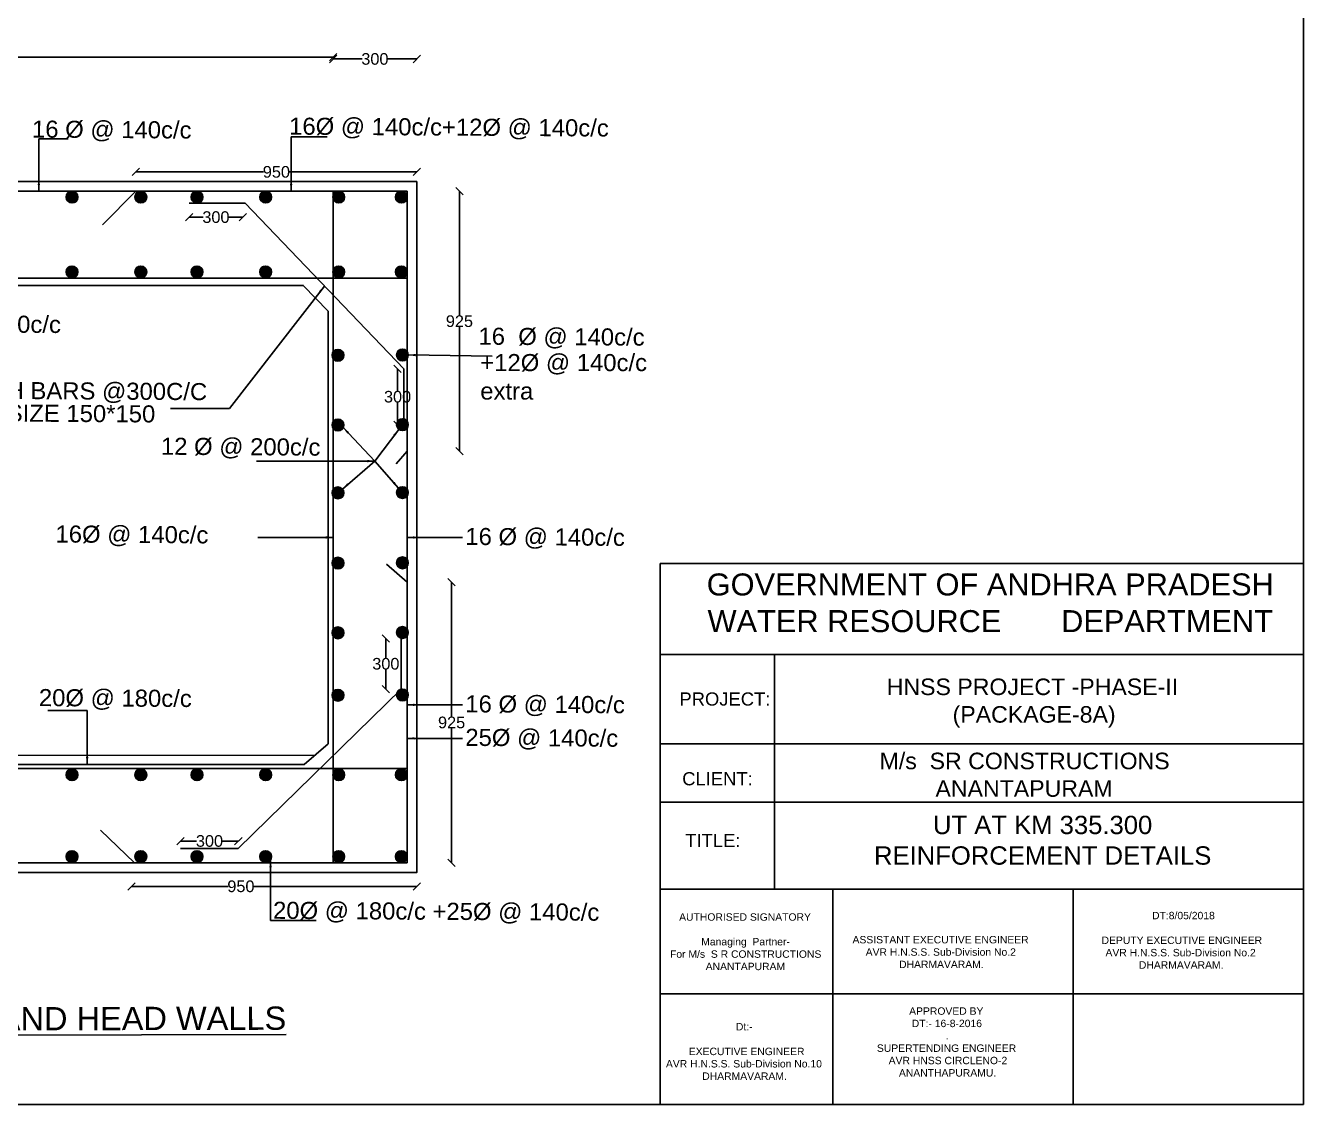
# Model space of a CAD drawing. Header units: millimetres. Extents: x 5124 to 3717425, y 2311 to 45959852.
# Drawn here: x 3700705 to 3717166, y 45932051 to 45945952 of the extents above; entities that cross this region are included whole.
import ezdxf

# ---------------------------------------------------------------- set-up
doc = ezdxf.new("R2010")
doc.units = ezdxf.units.MM
doc.header["$MEASUREMENT"] = 0
for name, color, linetype in [('DIMENSION', 7, 'Continuous'), ('DRAWING', 7, 'Continuous'), ('TEXT', 7, 'Continuous')]:
    doc.layers.add(name, color=color, linetype=linetype)
doc.styles.get("Standard").update_dxf_attribs({"font": 'arial.ttf', "height": 150})
doc.dimstyles.get("Standard").update_dxf_attribs({"dimtxt": 200, "dimasz": 110, "dimexe": 0.18, "dimexo": 0.0625, "dimgap": 0.09, "dimtad": 0, "dimtih": 1, "dimtoh": 1, "dimdec": 0, "dimzin": 0, "dimdsep": 46, "dimtxsty": 'Standard', "dimblk": 'OBLIQUE', "dimcen": 0.09, "dimse1": 1, "dimse2": 1, "dimadec": 0, "dimazin": 0, "dimtfac": 1, "dimtdec": 0, "dimtofl": 0, "dimtmove": 0, "dimatfit": 3, "dimfxl": 1, "dimtolj": 1, "dimtzin": 0, "dimarcsym": 0})

# ---------------------------------------------------------------- blocks, each defined once
blk = doc.blocks.new('_Oblique')
at = {"color": 0, "linetype": 'ByBlock', "lineweight": -2}
blk.add_line((-0.5, -0.5), (0.5, 0.5), dxfattribs=at)
blk = doc.blocks.new('*D103')
at = {"layer": 'Defpoints', "color": 0, "transparency": 16777216}
for p in [(3704667, 45945545), (3695924, 45943778), (3704667, 45943817)]:
    blk.add_point(p, dxfattribs=at)
at = {"layer": 'DIMENSION', "color": 0, "lineweight": -2, "transparency": 16777216}
for p, q in [((3695924, 45945545), (3700070, 45945545)), ((3704667, 45945545), (3700520, 45945545))]:
    blk.add_line(p, q, dxfattribs=at)
at = {"layer": 'DIMENSION', "color": 0, "lineweight": -2, "transparency": 16777216, "xscale": 95, "yscale": 95, "zscale": 95, "rotation": 180}
blk.add_blockref('_Oblique', (3695924, 45945545), dxfattribs=at)
at = {"layer": 'DIMENSION', "color": 0, "lineweight": -2, "transparency": 16777216, "xscale": 95, "yscale": 95, "zscale": 95}
blk.add_blockref('_Oblique', (3704667, 45945545), dxfattribs=at)
at = {"layer": 'DIMENSION', "color": 0, "transparency": 16777216, "insert": (3700295, 45945545), "char_height": 150, "attachment_point": 5}
blk.add_mtext('\\A1;2500', dxfattribs=at)
blk = doc.blocks.new('*D104')
at = {"layer": 'Defpoints', "color": 0, "transparency": 16777216}
for p in [(3705744, 45957581), (3705744, 45945521), (3704667, 45943817)]:
    blk.add_point(p, dxfattribs=at)
at = {"layer": 'DIMENSION', "color": 0, "lineweight": -2, "transparency": 16777216}
for p, q in [((3704667, 45945521), (3705040, 45945521)), ((3705744, 45945521), (3705371, 45945521))]:
    blk.add_line(p, q, dxfattribs=at)
at = {"layer": 'DIMENSION', "color": 0, "lineweight": -2, "transparency": 16777216, "xscale": 95, "yscale": 95, "zscale": 95, "rotation": 180}
blk.add_blockref('_Oblique', (3704667, 45945521), dxfattribs=at)
at = {"layer": 'DIMENSION', "color": 0, "lineweight": -2, "transparency": 16777216, "xscale": 95, "yscale": 95, "zscale": 95}
blk.add_blockref('_Oblique', (3705744, 45945521), dxfattribs=at)
at = {"layer": 'DIMENSION', "color": 0, "transparency": 16777216, "insert": (3705205, 45945521), "char_height": 150, "attachment_point": 5}
blk.add_mtext('\\A1;300', dxfattribs=at)
blk = doc.blocks.new('*D117')
at = {"layer": 'Defpoints', "color": 0, "transparency": 16777216}
for p in [(3702811, 45943663), (3703503, 45943663), (3703503, 45943483)]:
    blk.add_point(p, dxfattribs=at)
at = {"layer": 'DIMENSION', "color": 0, "lineweight": -2, "transparency": 16777216}
for p, q in [((3702811, 45943483), (3702991, 45943483)), ((3703503, 45943483), (3703322, 45943483))]:
    blk.add_line(p, q, dxfattribs=at)
at = {"layer": 'DIMENSION', "color": 0, "lineweight": -2, "transparency": 16777216, "xscale": 95, "yscale": 95, "zscale": 95, "rotation": 180}
blk.add_blockref('_Oblique', (3702811, 45943483), dxfattribs=at)
at = {"layer": 'DIMENSION', "color": 0, "lineweight": -2, "transparency": 16777216, "xscale": 95, "yscale": 95, "zscale": 95}
blk.add_blockref('_Oblique', (3703503, 45943483), dxfattribs=at)
at = {"layer": 'DIMENSION', "color": 0, "transparency": 16777216, "insert": (3703157, 45943483), "char_height": 150, "attachment_point": 5}
blk.add_mtext('\\A1;300', dxfattribs=at)
blk = doc.blocks.new('*D118')
at = {"layer": 'Defpoints', "color": 0, "transparency": 16777216}
for p in [(3705744, 45944066), (3702127, 45943817), (3705744, 45943741)]:
    blk.add_point(p, dxfattribs=at)
at = {"layer": 'DIMENSION', "color": 0, "lineweight": -2, "transparency": 16777216}
for p, q in [((3702127, 45944066), (3703770, 45944066)), ((3705744, 45944066), (3704101, 45944066))]:
    blk.add_line(p, q, dxfattribs=at)
at = {"layer": 'DIMENSION', "color": 0, "lineweight": -2, "transparency": 16777216, "xscale": 95, "yscale": 95, "zscale": 95, "rotation": 180}
blk.add_blockref('_Oblique', (3702127, 45944066), dxfattribs=at)
at = {"layer": 'DIMENSION', "color": 0, "lineweight": -2, "transparency": 16777216, "xscale": 95, "yscale": 95, "zscale": 95}
blk.add_blockref('_Oblique', (3705744, 45944066), dxfattribs=at)
at = {"layer": 'DIMENSION', "color": 0, "transparency": 16777216, "insert": (3703936, 45944066), "char_height": 150, "attachment_point": 5}
blk.add_mtext('\\A1;950', dxfattribs=at)
blk = doc.blocks.new('*D119')
at = {"layer": 'Defpoints', "color": 0, "transparency": 16777216}
for p in [(3705577, 45941529), (3705497, 45940809), (3705560, 45940809)]:
    blk.add_point(p, dxfattribs=at)
at = {"layer": 'DIMENSION', "color": 0, "lineweight": -2, "transparency": 16777216}
for p, q in [((3705497, 45941529), (3705497, 45941246)), ((3705497, 45940809), (3705497, 45941092))]:
    blk.add_line(p, q, dxfattribs=at)
at = {"layer": 'DIMENSION', "color": 0, "lineweight": -2, "transparency": 16777216, "xscale": 95, "yscale": 95, "zscale": 95}
for p, rotation in [((3705497, 45941529), 90), ((3705497, 45940809), 270)]:
    blk.add_blockref('_Oblique', p, dxfattribs=dict(at, rotation=rotation))
at = {"layer": 'DIMENSION', "color": 0, "transparency": 16777216, "insert": (3705497, 45941169), "char_height": 150, "attachment_point": 5}
blk.add_mtext('\\A1;300', dxfattribs=at)
blk = doc.blocks.new('*D120')
at = {"layer": 'Defpoints', "color": 0, "transparency": 16777216}
for p in [(3705346, 45938056), (3705560, 45938056), (3705545, 45937400)]:
    blk.add_point(p, dxfattribs=at)
at = {"layer": 'DIMENSION', "color": 0, "lineweight": -2, "transparency": 16777216}
for p, q in [((3705346, 45938056), (3705346, 45937805)), ((3705346, 45937400), (3705346, 45937651))]:
    blk.add_line(p, q, dxfattribs=at)
at = {"layer": 'DIMENSION', "color": 0, "lineweight": -2, "transparency": 16777216, "xscale": 95, "yscale": 95, "zscale": 95}
for p, rotation in [((3705346, 45938056), 90), ((3705346, 45937400), 270)]:
    blk.add_blockref('_Oblique', p, dxfattribs=dict(at, rotation=rotation))
at = {"layer": 'DIMENSION', "color": 0, "transparency": 16777216, "insert": (3705346, 45937728), "char_height": 150, "attachment_point": 5}
blk.add_mtext('\\A1;300', dxfattribs=at)
blk = doc.blocks.new('*D121')
at = {"layer": 'Defpoints', "color": 0, "transparency": 16777216}
for p in [(3702702, 45935445), (3702702, 45935349), (3703446, 45935349)]:
    blk.add_point(p, dxfattribs=at)
at = {"layer": 'DIMENSION', "color": 0, "lineweight": -2, "transparency": 16777216}
for p, q in [((3702702, 45935445), (3702908, 45935445)), ((3703446, 45935445), (3703239, 45935445))]:
    blk.add_line(p, q, dxfattribs=at)
at = {"layer": 'DIMENSION', "color": 0, "lineweight": -2, "transparency": 16777216, "xscale": 95, "yscale": 95, "zscale": 95, "rotation": 180}
blk.add_blockref('_Oblique', (3702702, 45935445), dxfattribs=at)
at = {"layer": 'DIMENSION', "color": 0, "lineweight": -2, "transparency": 16777216, "xscale": 95, "yscale": 95, "zscale": 95}
blk.add_blockref('_Oblique', (3703446, 45935445), dxfattribs=at)
at = {"layer": 'DIMENSION', "color": 0, "transparency": 16777216, "insert": (3703074, 45935445), "char_height": 150, "attachment_point": 5}
blk.add_mtext('\\A1;300', dxfattribs=at)
blk = doc.blocks.new('*D122')
at = {"layer": 'Defpoints', "color": 0, "transparency": 16777216}
for p in [(3702068, 45935165), (3705744, 45935040), (3705744, 45934861)]:
    blk.add_point(p, dxfattribs=at)
at = {"layer": 'DIMENSION', "color": 0, "lineweight": -2, "transparency": 16777216}
for p, q in [((3702068, 45934861), (3703313, 45934861)), ((3705744, 45934861), (3703645, 45934861))]:
    blk.add_line(p, q, dxfattribs=at)
at = {"layer": 'DIMENSION', "color": 0, "lineweight": -2, "transparency": 16777216, "xscale": 95, "yscale": 95, "zscale": 95, "rotation": 180}
blk.add_blockref('_Oblique', (3702068, 45934861), dxfattribs=at)
at = {"layer": 'DIMENSION', "color": 0, "lineweight": -2, "transparency": 16777216, "xscale": 95, "yscale": 95, "zscale": 95}
blk.add_blockref('_Oblique', (3705744, 45934861), dxfattribs=at)
at = {"layer": 'DIMENSION', "color": 0, "transparency": 16777216, "insert": (3703479, 45934861), "char_height": 150, "attachment_point": 5}
blk.add_mtext('\\A1;950', dxfattribs=at)
blk = doc.blocks.new('*D130')
at = {"layer": 'Defpoints', "color": 0, "transparency": 16777216}
for p in [(3705619, 45938779), (3706193, 45938779), (3705619, 45935165)]:
    blk.add_point(p, dxfattribs=at)
at = {"layer": 'DRAWING', "color": 0, "lineweight": -2, "transparency": 16777216}
for p, q in [((3706193, 45938779), (3706193, 45937049)), ((3706193, 45935165), (3706193, 45936895))]:
    blk.add_line(p, q, dxfattribs=at)
at = {"layer": 'DRAWING', "color": 0, "lineweight": -2, "transparency": 16777216, "xscale": 95, "yscale": 95, "zscale": 95}
for p, rotation in [((3706193, 45938779), 90), ((3706193, 45935165), 270)]:
    blk.add_blockref('_Oblique', p, dxfattribs=dict(at, rotation=rotation))
at = {"layer": 'DRAWING', "color": 0, "transparency": 16777216, "insert": (3706193, 45936972), "char_height": 150, "attachment_point": 5}
blk.add_mtext('\\A1;925', dxfattribs=at)
blk = doc.blocks.new('*D131')
at = {"layer": 'Defpoints', "color": 0, "transparency": 16777216}
for p in [(3705619, 45943817), (3705619, 45940467), (3706294, 45940467)]:
    blk.add_point(p, dxfattribs=at)
at = {"layer": 'DRAWING', "color": 0, "lineweight": -2, "transparency": 16777216}
for p, q in [((3706294, 45943817), (3706294, 45942219)), ((3706294, 45940467), (3706294, 45942066))]:
    blk.add_line(p, q, dxfattribs=at)
at = {"layer": 'DRAWING', "color": 0, "lineweight": -2, "transparency": 16777216, "xscale": 95, "yscale": 95, "zscale": 95}
for p, rotation in [((3706294, 45943817), 90), ((3706294, 45940467), 270)]:
    blk.add_blockref('_Oblique', p, dxfattribs=dict(at, rotation=rotation))
at = {"layer": 'DRAWING', "color": 0, "transparency": 16777216, "insert": (3706294, 45942142), "char_height": 150, "attachment_point": 5}
blk.add_mtext('\\A1;925', dxfattribs=at)

msp = doc.modelspace()

# ---------------------------------------------------------------- hatches: boundary and pattern name
at = {"layer": 'DRAWING'}
h = msp.add_hatch(dxfattribs=at)
h.set_pattern_fill('ANSI31', color=256, style=0)
h.set_pattern_definition([(45, (107187.1737, -1256.61295), (-0.08838834764832, 0.08838834764832), [])])
h.paths.add_polyline_path([(3701379.5, 45943741.8, 0.9586945), (3701228.2, 45943748.2), (3701228.2, 45943735.5, 0.9586945)])
h = msp.add_hatch(dxfattribs=at)
h.set_pattern_fill('ANSI31', color=256, style=0)
h.set_pattern_definition([(45, (108072.93975, -1256.61295), (-0.08838834764832, 0.08838834764832), [])])
h.paths.add_polyline_path([(3702265.2, 45943741.8, 0.9586945), (3702114, 45943748.2), (3702114, 45943735.5, 0.9586945)])
h = msp.add_hatch(dxfattribs=at)
h.set_pattern_fill('ANSI31', color=256, style=0)
h.set_pattern_definition([(45, (108797.30777, -1256.61295), (-0.08838834764832, 0.08838834764832), [])])
h.paths.add_polyline_path([(3702989.6, 45943741.8, 0.9586945), (3702838.4, 45943748.2), (3702838.4, 45943735.5, 0.9586945)])
h = msp.add_hatch(dxfattribs=at)
h.set_pattern_fill('ANSI31', color=256, style=0)
h.set_pattern_definition([(45, (109681.3644, -1256.61295), (-0.08838834764832, 0.08838834764832), [])])
h.paths.add_polyline_path([(3703873.6, 45943741.8, 0.9586945), (3703722.4, 45943748.2), (3703722.4, 45943735.5, 0.9586945)])
h = msp.add_hatch(dxfattribs=at)
h.set_pattern_fill('ANSI31', color=256, style=0)
h.set_pattern_definition([(45, (110623.11406, -1256.61295), (-0.08838834764832, 0.08838834764832), [])])
h.paths.add_polyline_path([(3704815.4, 45943741.8, 0.9586945), (3704664.2, 45943748.2), (3704664.2, 45943735.5, 0.9586945)])
h = msp.add_hatch(dxfattribs=at)
h.set_pattern_fill('ANSI31', color=256, style=0)
h.set_pattern_definition([(45, (111429.5344, -1256.61295), (-0.08838834764832, 0.08838834764832), [])])
h.paths.add_polyline_path([(3705621.8, 45943741.8, 0.9586945), (3705470.6, 45943748.2), (3705470.6, 45943735.5, 0.9586945)])
h = msp.add_hatch(dxfattribs=at)
h.set_pattern_fill('ANSI31', color=256, style=0)
h.set_pattern_definition([(45, (107187.1737, -2220.47605), (-0.08838834764832, 0.08838834764832), [])])
h.paths.add_polyline_path([(3701379.5, 45942778, 0.9586945), (3701228.2, 45942784.4), (3701228.2, 45942771.6, 0.9586945)])
h = msp.add_hatch(dxfattribs=at)
h.set_pattern_fill('ANSI31', color=256, style=0)
h.set_pattern_definition([(45, (108072.93975, -2220.47605), (-0.08838834764832, 0.08838834764832), [])])
h.paths.add_polyline_path([(3702265.2, 45942778, 0.9586945), (3702114, 45942784.4), (3702114, 45942771.6, 0.9586945)])
h = msp.add_hatch(dxfattribs=at)
h.set_pattern_fill('ANSI31', color=256, style=0)
h.set_pattern_definition([(45, (108797.30777, -2220.47605), (-0.08838834764832, 0.08838834764832), [])])
h.paths.add_polyline_path([(3702989.6, 45942778, 0.9586945), (3702838.4, 45942784.4), (3702838.4, 45942771.6, 0.9586945)])
h = msp.add_hatch(dxfattribs=at)
h.set_pattern_fill('ANSI31', color=256, style=0)
h.set_pattern_definition([(45, (109681.3644, -2220.47605), (-0.08838834764832, 0.08838834764832), [])])
h.paths.add_polyline_path([(3703873.6, 45942778, 0.9586945), (3703722.4, 45942784.4), (3703722.4, 45942771.6, 0.9586945)])
h = msp.add_hatch(dxfattribs=at)
h.set_pattern_fill('ANSI31', color=256, style=0)
h.set_pattern_definition([(45, (110623.11406, -2220.47605), (-0.08838834764832, 0.08838834764832), [])])
h.paths.add_polyline_path([(3704815.4, 45942778, 0.9586945), (3704664.2, 45942784.4), (3704664.2, 45942771.6, 0.9586945)])
h = msp.add_hatch(dxfattribs=at)
h.set_pattern_fill('ANSI31', color=256, style=0)
h.set_pattern_definition([(45, (111429.5344, -2220.47605), (-0.08838834764832, 0.08838834764832), [])])
h.paths.add_polyline_path([(3705621.8, 45942778, 0.9586945), (3705470.6, 45942784.4), (3705470.6, 45942771.6, 0.9586945)])
h = msp.add_hatch(dxfattribs=at)
h.set_pattern_fill('ANSI31', color=256, style=0)
h.set_pattern_definition([(45, (110612.26391, -3294.89816), (-0.08838834764832, 0.08838834764832), [])])
h.paths.add_polyline_path([(3704804.5, 45941703.6, 0.9586945), (3704653.3, 45941709.9), (3704653.3, 45941697.2, 0.9586945)])
h = msp.add_hatch(dxfattribs=at)
h.set_pattern_fill('ANSI31', color=256, style=0)
h.set_pattern_definition([(45, (111443.23068, -3291.0666), (-0.08838834764832, 0.08838834764832), [])])
h.paths.add_polyline_path([(3705635.5, 45941707.4, 0.9586945), (3705484.3, 45941713.8), (3705484.3, 45941701, 0.9586945)])
h = msp.add_hatch(dxfattribs=at)
h.set_pattern_fill('ANSI31', color=256, style=0)
h.set_pattern_definition([(45, (110612.26391, -4192.8043), (-0.08838834764832, 0.08838834764832), [])])
h.paths.add_polyline_path([(3704804.5, 45940805.7, 0.9586945), (3704653.3, 45940812), (3704653.3, 45940799.3, 0.9586945)])
h = msp.add_hatch(dxfattribs=at)
h.set_pattern_fill('ANSI31', color=256, style=0)
h.set_pattern_definition([(45, (111443.23068, -4188.97274), (-0.08838834764832, 0.08838834764832), [])])
h.paths.add_polyline_path([(3705635.5, 45940809.5, 0.9586945), (3705484.3, 45940815.9), (3705484.3, 45940803.1, 0.9586945)])
h = msp.add_hatch(dxfattribs=at)
h.set_pattern_fill('ANSI31', color=256, style=0)
h.set_pattern_definition([(45, (110612.26391, -5067.39077), (-0.08838834764832, 0.08838834764832), [])])
h.paths.add_polyline_path([(3704804.5, 45939931.1, 0.9586945), (3704653.3, 45939937.4), (3704653.3, 45939924.7, 0.9586945)])
h = msp.add_hatch(dxfattribs=at)
h.set_pattern_fill('ANSI31', color=256, style=0)
h.set_pattern_definition([(45, (111443.23068, -5063.55921), (-0.08838834764832, 0.08838834764832), [])])
h.paths.add_polyline_path([(3705635.5, 45939934.9, 0.9586945), (3705484.3, 45939941.3), (3705484.3, 45939928.5, 0.9586945)])
h = msp.add_hatch(dxfattribs=at)
h.set_pattern_fill('ANSI31', color=256, style=0)
h.set_pattern_definition([(45, (110612.26391, -5972.4976), (-0.08838834764832, 0.08838834764832), [])])
h.paths.add_polyline_path([(3704804.5, 45939026, 0.9586945), (3704653.3, 45939032.3), (3704653.3, 45939019.6, 0.9586945)])
h = msp.add_hatch(dxfattribs=at)
h.set_pattern_fill('ANSI31', color=256, style=0)
h.set_pattern_definition([(45, (111443.23068, -5968.66604), (-0.08838834764832, 0.08838834764832), [])])
h.paths.add_polyline_path([(3705635.5, 45939029.8, 0.9586945), (3705484.3, 45939036.2), (3705484.3, 45939023.4, 0.9586945)])
h = msp.add_hatch(dxfattribs=at)
h.set_pattern_fill('ANSI31', color=256, style=0)
h.set_pattern_definition([(45, (110612.26391, -6870.33767), (-0.08838834764832, 0.08838834764832), [])])
h.paths.add_polyline_path([(3704804.5, 45938128.1, 0.9586945), (3704653.3, 45938134.5), (3704653.3, 45938121.7, 0.9586945)])
h = msp.add_hatch(dxfattribs=at)
h.set_pattern_fill('ANSI31', color=256, style=0)
h.set_pattern_definition([(45, (111443.23068, -6866.50611), (-0.08838834764832, 0.08838834764832), [])])
h.paths.add_polyline_path([(3705635.5, 45938131.9, 0.9586945), (3705484.3, 45938138.3), (3705484.3, 45938125.6, 0.9586945)])
h = msp.add_hatch(dxfattribs=at)
h.set_pattern_fill('ANSI31', color=256, style=0)
h.set_pattern_definition([(45, (110612.26391, -7674.96515), (-0.08838834764832, 0.08838834764832), [])])
h.paths.add_polyline_path([(3704804.5, 45937323.5, 0.9586945), (3704653.3, 45937329.9), (3704653.3, 45937317.1, 0.9586945)])
h = msp.add_hatch(dxfattribs=at)
h.set_pattern_fill('ANSI31', color=256, style=0)
h.set_pattern_definition([(45, (111443.23068, -7671.13359), (-0.08838834764832, 0.08838834764832), [])])
h.paths.add_polyline_path([(3705635.5, 45937327.3, 0.9586945), (3705484.3, 45937333.7), (3705484.3, 45937320.9, 0.9586945)])
h = msp.add_hatch(dxfattribs=at)
h.set_pattern_fill('ANSI31', color=256, style=0)
h.set_pattern_definition([(45, (107187.1737, -8698.91638), (-0.08838834764832, 0.08838834764832), [])])
h.paths.add_polyline_path([(3701379.5, 45936299.5, 0.9586945), (3701228.2, 45936305.9), (3701228.2, 45936293.2, 0.9586945)])
h = msp.add_hatch(dxfattribs=at)
h.set_pattern_fill('ANSI31', color=256, style=0)
h.set_pattern_definition([(45, (108072.93975, -8698.91638), (-0.08838834764832, 0.08838834764832), [])])
h.paths.add_polyline_path([(3702265.2, 45936299.5, 0.9586945), (3702114, 45936305.9), (3702114, 45936293.2, 0.9586945)])
h = msp.add_hatch(dxfattribs=at)
h.set_pattern_fill('ANSI31', color=256, style=0)
h.set_pattern_definition([(45, (108797.30777, -8698.91638), (-0.08838834764832, 0.08838834764832), [])])
h.paths.add_polyline_path([(3702989.6, 45936299.5, 0.9586945), (3702838.4, 45936305.9), (3702838.4, 45936293.2, 0.9586945)])
h = msp.add_hatch(dxfattribs=at)
h.set_pattern_fill('ANSI31', color=256, style=0)
h.set_pattern_definition([(45, (109681.3644, -8698.91638), (-0.08838834764832, 0.08838834764832), [])])
h.paths.add_polyline_path([(3703873.6, 45936299.5, 0.9586945), (3703722.4, 45936305.9), (3703722.4, 45936293.2, 0.9586945)])
h = msp.add_hatch(dxfattribs=at)
h.set_pattern_fill('ANSI31', color=256, style=0)
h.set_pattern_definition([(45, (110623.11406, -8698.91638), (-0.08838834764832, 0.08838834764832), [])])
h.paths.add_polyline_path([(3704815.4, 45936299.5, 0.9586945), (3704664.2, 45936305.9), (3704664.2, 45936293.2, 0.9586945)])
h = msp.add_hatch(dxfattribs=at)
h.set_pattern_fill('ANSI31', color=256, style=0)
h.set_pattern_definition([(45, (111429.5344, -8698.91638), (-0.08838834764832, 0.08838834764832), [])])
h.paths.add_polyline_path([(3705621.8, 45936299.5, 0.9586945), (3705470.6, 45936305.9), (3705470.6, 45936293.2, 0.9586945)])
h = msp.add_hatch(dxfattribs=at)
h.set_pattern_fill('ANSI31', color=256, style=0)
h.set_pattern_definition([(45, (107187.1737, -9754.11464), (-0.08838834764832, 0.08838834764832), [])])
h.paths.add_polyline_path([(3701379.5, 45935244.3, 0.9586945), (3701228.2, 45935250.7), (3701228.2, 45935238, 0.9586945)])
h = msp.add_hatch(dxfattribs=at)
h.set_pattern_fill('ANSI31', color=256, style=0)
h.set_pattern_definition([(45, (108072.93975, -9754.11464), (-0.08838834764832, 0.08838834764832), [])])
h.paths.add_polyline_path([(3702265.2, 45935244.3, 0.9586945), (3702114, 45935250.7), (3702114, 45935238, 0.9586945)])
h = msp.add_hatch(dxfattribs=at)
h.set_pattern_fill('ANSI31', color=256, style=0)
h.set_pattern_definition([(45, (108797.30777, -9754.11464), (-0.08838834764832, 0.08838834764832), [])])
h.paths.add_polyline_path([(3702989.6, 45935244.3, 0.9586945), (3702838.4, 45935250.7), (3702838.4, 45935238, 0.9586945)])
h = msp.add_hatch(dxfattribs=at)
h.set_pattern_fill('ANSI31', color=256, style=0)
h.set_pattern_definition([(45, (109681.3644, -9754.11464), (-0.08838834764832, 0.08838834764832), [])])
h.paths.add_polyline_path([(3703873.6, 45935244.3, 0.9586945), (3703722.4, 45935250.7), (3703722.4, 45935238, 0.9586945)])
h = msp.add_hatch(dxfattribs=at)
h.set_pattern_fill('ANSI31', color=256, style=0)
h.set_pattern_definition([(45, (110623.11406, -9754.11464), (-0.08838834764832, 0.08838834764832), [])])
h.paths.add_polyline_path([(3704815.4, 45935244.3, 0.9586945), (3704664.2, 45935250.7), (3704664.2, 45935238, 0.9586945)])
h = msp.add_hatch(dxfattribs=at)
h.set_pattern_fill('ANSI31', color=256, style=0)
h.set_pattern_definition([(45, (111429.5344, -9754.11464), (-0.08838834764832, 0.08838834764832), [])])
h.paths.add_polyline_path([(3705621.8, 45935244.3, 0.9586945), (3705470.6, 45935250.7), (3705470.6, 45935238, 0.9586945)])

# ---------------------------------------------------------------- linework, layer by layer
at = {"layer": 'DIMENSION'}
for points in [[(3685184, 45943942.5), (3705744.1, 45943942.5), (3705744.1, 45935039.6), (3685184, 45935039.6)], [(3685309.1, 45943817.4), (3705618.9, 45943817.4), (3705618.9, 45935164.8), (3685309.1, 45935164.8)]]:
    msp.add_lwpolyline(points, close=True, dxfattribs=at)
for points in [[(3702127, 45943817.4), (3701694.5, 45943383.3)], [(3704666.7, 45943817.4), (3704666.7, 45935164.8)], [(3685309.1, 45942698.4), (3705618.9, 45942698.4)], [(3685309.1, 45936378.6), (3705618.9, 45936378.6)], [(3702109.1, 45935164.8), (3701670.1, 45935585.4)]]:
    msp.add_lwpolyline(points, dxfattribs=at)
at = {"layer": 'DRAWING'}
msp.add_lwpolyline([(3717166.2, 45959852.3), (3680718.4, 45959852.3), (3680718.4, 45932051.3), (3717166.2, 45932051.3)], close=True, dxfattribs=at)
for points in [[(3702810.7, 45943662.5), (3703502.6, 45943662.5), (3703532.1, 45943662.5), (3705577.1, 45941528.7), (3705577.1, 45940848.9)], [(3696397.6, 45942603.4), (3704281.8, 45942603), (3704601.2, 45942270.9), (3704601.2, 45936698.9), (3704293.2, 45936432), (3696206, 45936432), (3695970.6, 45936654.6), (3696030.7, 45942218.5), (3696397.6, 45942603.4)], [(3705618.9, 45940467.4), (3705476.8, 45940306)], [(3705618.9, 45938778.9), (3705355.6, 45939014.3)], [(3705545.2, 45938157.9), (3705545.2, 45937400.1), (3703445.7, 45935349.1), (3702702.1, 45935349.1)], [(3696088.3, 45936543.3), (3704429.4, 45936550)]]:
    msp.add_lwpolyline(points, dxfattribs=at)
for centre in [(3701303.7, 45943741.8), (3702189.5, 45943741.8), (3702913.8, 45943741.8), (3703797.9, 45943741.8), (3704739.7, 45943741.8), (3705546.1, 45943741.8), (3701303.7, 45942778), (3702189.5, 45942778), (3702913.8, 45942778), (3703797.9, 45942778), (3704739.7, 45942778), (3705546.1, 45942778), (3704728.8, 45941703.6), (3705559.8, 45941707.4), (3704728.8, 45940805.7), (3705559.8, 45940809.5), (3704728.8, 45939931.1), (3705559.8, 45939934.9), (3704728.8, 45939026), (3705559.8, 45939029.8), (3704728.8, 45938128.1), (3705559.8, 45938131.9), (3704728.8, 45937323.5), (3705559.8, 45937327.3), (3701303.7, 45936299.5), (3702189.5, 45936299.5), (3702913.8, 45936299.5), (3703797.9, 45936299.5), (3704739.7, 45936299.5), (3705546.1, 45936299.5), (3701303.7, 45935244.3), (3702189.5, 45935244.3), (3702913.8, 45935244.3), (3703797.9, 45935244.3), (3704739.7, 45935244.3), (3705546.1, 45935244.3)]:
    msp.add_circle(centre, 75.7, dxfattribs=at)
at = {"layer": 'TEXT'}
for points in [[(3717166.2, 45939020.4), (3708880.3, 45939020.4), (3708880.3, 45932051.3), (3717166.2, 45932051.3)], [(3708880.3, 45937846.4), (3717166.2, 45937846.4), (3717166.2, 45936697.5), (3708880.3, 45936697.5)], [(3708880.3, 45935947.3), (3717166.2, 45935947.3), (3717166.2, 45934826.2), (3708880.3, 45934826.2)]]:
    msp.add_lwpolyline(points, close=True, dxfattribs=at)
for points in [[(3710351.6, 45937846.4), (3710351.6, 45934826.2)], [(3711102.9, 45934826.2), (3711102.9, 45932051.3)], [(3714200.5, 45934826.2), (3714200.5, 45932051.3)], [(3708880.3, 45933476), (3717166.2, 45933476)]]:
    msp.add_lwpolyline(points, dxfattribs=at)

# ---------------------------------------------------------------- texts
at = {"layer": 'DRAWING'}
for s, p in [('16 Ø @ 140c/c ', (3700787.7, 45944508.4)), ('16Ø @ 140c/c+12Ø @ 140c/c', (3704099.6, 45944546.3)), ('20Ø @ 180c/c ', (3699190.8, 45942002.4)), ('16  Ø @ 140c/c ', (3706538.6, 45941840.2)), ('12TOR HAUNCH BARS @300C/C', (3698291.7, 45941153.3)), (' HAUNCH SIZE 150*150', (3698976.8, 45940858.4)), ('12 Ø @ 200c/c ', (3702448, 45940422.3)), ('16Ø @ 140c/c ', (3701089.9, 45939291.5)), ('16 Ø @ 140c/c ', (3706369.5, 45939260.2)), ('20Ø @ 180c/c ', (3700876.2, 45937183.6)), ('16 Ø @ 140c/c ', (3706369.5, 45937103.4)), ('25Ø @ 140c/c ', (3706369.5, 45936671.5)), ('20Ø @ 180c/c +25Ø @ 140c/c', (3703892.3, 45934443.3))]:
    msp.add_text(s, height=220, rotation=359.65712, dxfattribs=at).set_placement(p)
at = {"layer": 'DRAWING', "insert": (3706562.1, 45941719.5), "char_height": 220, "width": 2208.839, "attachment_point": 1}
msp.add_mtext('+12Ø @ 140c/c\\Pextra ', dxfattribs=at)
at = {"layer": 'TEXT'}
msp.add_text('%%UR.C.C DETAILS BOX UNDER EARTH  BANKS AND HEAD WALLS', height=300, rotation=0.1412, dxfattribs=at).set_placement((3691442.9, 45932982.4))
at = {"layer": 'TEXT', "color": 7, "insert": (3713131.9, 45938512.6), "char_height": 283.514, "width": 8085.476, "attachment_point": 5}
msp.add_mtext('GOVERNMENT OF ANDHRA PRADESH\\PWATER RESOURCE       DEPARTMENT', dxfattribs=at)
at = {"layer": 'TEXT', "attachment_point": 1}
for s, insert, char_height, width in [('\\pi2327;HNSS PROJECT -PHASE-II\\P\\pi3092.6; (PACKAGE-8A)\\P\\pi4137.6; ', (3709471.3, 45937538.5), 213.084, 8357.956), ('PROJECT:', (3709127.6, 45937359.9), 169.74, 1583.72), ('\\pi868.88;M/s  SR CONSTRUCTIONS \\P\\pi1588.9;ANANTAPURAM', (3710837.1, 45936583.6), 213.084, 5437.668), ('CLIENT:', (3709163.5, 45936332.6), 169.74, 1583.72), ('\\pi2275.5;UT AT KM 335.300\\P\\pi1515.6;REINFORCEMENT DETAILS ', (3710118.8, 45935770.6), 236.262, 7334.219), ('TITLE:', (3709202.6, 45935537.1), 169.74, 920.427), ('\\pi1548.8;AUTHORISED SIGNATORY\\P\\pi2397.1;\\P\\pi1833.1;Managing  Partner-\\P\\pi1431.2;For M/s  S R CONSTRUCTIONS\\P\\pi1890.6;ANANTAPURAM', (3707575.4, 45934514.1), 95.517, 4794.261), ('\\pi1958.7;  DT:8/05/2018\\P\\pi2397.1;\\P\\pi1345.1; DEPUTY EXECUTIVE ENGINEER\\P\\pi1432.9;AVR H.N.S.S. Sub-Division No.2\\P\\pi1863.2;DHARMAVARAM.', (3713183.3, 45934532.8), 95.517, 4794.261), ('\\pi2397.1;\\P\\P\\pi1263.5;ASSISTANT EXECUTIVE ENGINEER\\P\\pi1432.9;AVR H.N.S.S. Sub-Division No.2\\P\\pi1863.2;DHARMAVARAM.', (3710094.2, 45934540.3), 95.517, 4794.261), ('\\pi1919.4;APPROVED BY\\P\\pi1952.9;DT:- 16-8-2016\\P\\pi2390.5;.  \\P\\pi1503.9;SUPERTENDING ENGINEER                \\P\\pi1618.4; AVR HNSS CIRCLENO-2\\P\\pi0;^I^I^I^I       ANANTHAPURAMU.', (3710167.7, 45933302.1), 95.517, 4794.261), ('\\pi2296.9;Dt:- \\P\\pi2397.1;\\P\\pi1615.7;  EXECUTIVE ENGINEER\\P\\pi1395.5;AVR H.N.S.S. Sub-Division No.10\\P\\pi1863.2;DHARMAVARAM.', (3707558.5, 45933100.8), 95.517, 4794.261)]:
    msp.add_mtext(s, dxfattribs=dict(at, insert=insert, char_height=char_height, width=width))

# ---------------------------------------------------------------- dimensions: what is measured, and where the dimension line sits
at = {"layer": 'DIMENSION'}
for base, p1, p2, text, picture, middle in [((3705744.1, 45945521.4), (3704666.7, 45943817.4), (3705744.1, 45957581.4), '300', '*D104', (3705205.4, 45945521.4)), ((3704666.7, 45945545), (3695923.9, 45943778.1), (3704666.7, 45943817.4), '2500', '*D103', (3700295.3, 45945545)), ((3705744.1, 45944066), (3702127, 45943817.4), (3705744.1, 45943741), '950', '*D118', (3703935.5, 45944066)), ((3703502.6, 45943482.5), (3702810.7, 45943662.5), (3703502.6, 45943662.5), '300', '*D117', (3703156.6, 45943482.5)), ((3702702.1, 45935445.1), (3703445.7, 45935349.1), (3702702.1, 45935349.1), '300', '*D121', (3703073.9, 45935445.1))]:
    dim = msp.add_linear_dim(base=base, p1=p1, p2=p2, text=text, dimstyle='Standard', override={"dimasz": 95, "dimfxl": 2000, "dimarcsym": 1}, dxfattribs=at)
    dim.commit()
    dim.dimension.update_dxf_attribs({"geometry": picture, "text_midpoint": middle})
for base, p1, p2, picture, middle in [((3705497.3, 45940809.5), (3705577.1, 45941528.7), (3705559.8, 45940809.5), '*D119', (3705497.3, 45941169.1)), ((3705345.9, 45938056.2), (3705545.2, 45937400.1), (3705559.8, 45938056.2), '*D120', (3705345.9, 45937728.1))]:
    dim = msp.add_linear_dim(base=base, p1=p1, p2=p2, angle=90, text='300', dimstyle='Standard', override={"dimasz": 95, "dimfxl": 2000, "dimarcsym": 1}, dxfattribs=at)
    dim.commit()
    dim.dimension.update_dxf_attribs({"geometry": picture, "text_midpoint": middle})
dim = msp.add_linear_dim(base=(3705744.1, 45934860.8), p1=(3702068.5, 45935164.8), p2=(3705744.1, 45935039.6), text='950', dimstyle='Standard', override={"dimasz": 95, "dimfxl": 2000, "dimarcsym": 1}, dxfattribs=at)
dim.commit()
dim.dimension.update_dxf_attribs({"geometry": '*D122', "text_midpoint": (3703479, 45934860.8), "dimtype": 160})
at = {"layer": 'DRAWING'}
for base, p1, p2, picture, middle in [((3706293.9, 45940467.4), (3705618.9, 45943817.4), (3705618.9, 45940467.4), '*D131', (3706293.9, 45942142.4)), ((3706193.3, 45938778.9), (3705618.9, 45935164.8), (3705618.9, 45938778.9), '*D130', (3706193.3, 45936971.8))]:
    dim = msp.add_linear_dim(base=base, p1=p1, p2=p2, angle=90, text='925', dimstyle='Standard', override={"dimasz": 95, "dimfxl": 2000, "dimarcsym": 1}, dxfattribs=at)
    dim.commit()
    dim.dimension.update_dxf_attribs({"geometry": picture, "text_midpoint": middle})

# ---------------------------------------------------------------- leaders
for points in [[(3700875.9, 45943817.4), (3700875.9, 45944493.1), (3701252.7, 45944493.1)], [(3704126.1, 45943817.4), (3704126.1, 45944518.3), (3704590.5, 45944518.3)], [(3704554.6, 45942595.6), (3703333.5, 45941015.8), (3702571.4, 45941015.8)], [(3705635.5, 45941707.4), (3706713.6, 45941693.6)], [(3704796.6, 45940771.9), (3705203.5, 45940340.4)], [(3705514, 45940749.2), (3705203.5, 45940340.4)], [(3705203.5, 45940340.4), (3703681.9, 45940340.4)], [(3704786.2, 45939980.5), (3705203.5, 45940340.4)], [(3705509.8, 45939991.8), (3705203.5, 45940340.4)], [(3704666.7, 45939356.4), (3703698.3, 45939356.4)], [(3705618.9, 45939356.4), (3706332.4, 45939356.4)], [(3701498.3, 45936432), (3701498.3, 45937127.8), (3700990.2, 45937127.8)], [(3705618.9, 45937199.7), (3706332.4, 45937199.7)], [(3705618.9, 45936767.7), (3706332.4, 45936767.7)], [(3703860.8, 45935202.1), (3703860.8, 45934420.3), (3704446.6, 45934420.3)]]:
    msp.add_leader(points, dimstyle='Standard', override={"dimasz": 95, "dimgap": 0.09, "dimtad": 0, "dimfxl": 2000, "dimarcsym": 1}, dxfattribs=at)

doc.saveas('drawing.dxf')
